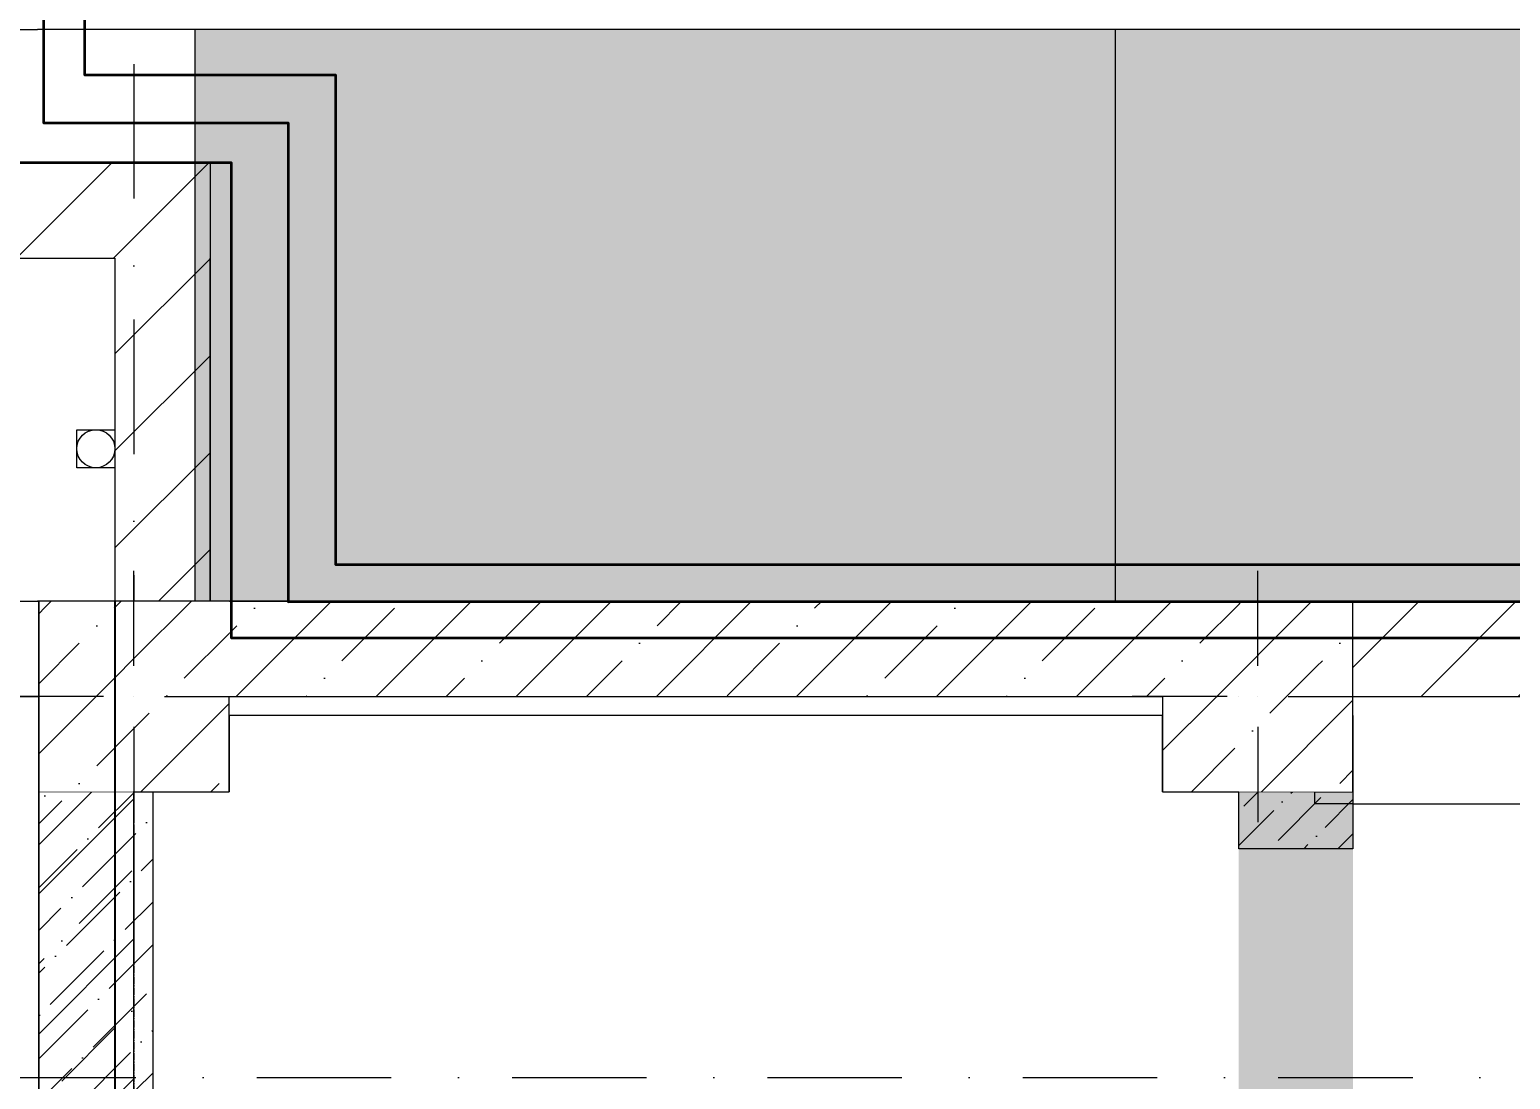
# Model space of a CAD drawing. Header units: millimetres. Extents: x 1499747 to 4230374, y -28481 to 441852.
# Drawn here: x 4014167 to 4018054, y 316107 to 318862 of the extents above; entities that cross this region are included whole.
import ezdxf
from ezdxf import colors
from ezdxf.entities.mleader import LeaderData, LeaderLine
from ezdxf.math import Vec2, Vec3
from ezdxf.xclip import XClip

# ---------------------------------------------------------------- set-up
doc = ezdxf.new("R2010")
doc.units = ezdxf.units.MM
doc.header["$MEASUREMENT"] = 0
doc.header["$XCLIPFRAME"] = 0
doc.set_wipeout_variables(frame=1)
for name, pattern in [('CENTER2', [28.575, 19.05, -3.175, 3.175, -3.175]), ('Dot & Dashed', [670.277762, 352.777767, -176.388884, 0, -141.111112]), ('Wipeout_Contour', [1000, 0, -1000]), ('Штрихпунктирная', [670.277762, 352.777767, -176.388884, 0, -141.111112])]:
    doc.linetypes.add(name, pattern=pattern)
for name, color, linetype in [('0_ANNOT_Dimensions', 7, 'Continuous'), ('13 этаж_25_Конструктив - Колонны', 7, 'Continuous'), ('Чертеж и Рисунок', 7, 'Continuous')]:
    doc.layers.add(name, color=color, linetype=linetype)
for name, color, linetype, lineweight in [('13 этаж_25_АР 06.03 custom_70_12 этаж_13_Интерьер - Мебель_Ном._пера__8_Ном._пера__8', 8, 'Continuous', 18), ('13 этаж_25_АР 06.03 custom_70__заливка_Ном._пера__8_Ном._пера__8', 8, 'Continuous', 18), ('13 этаж_25_АР 06.03 custom_70__Оси_Ном._пера__8_Ном._пера__8', 8, 'Continuous', 18), ('13 этаж_25_АР 06.03 custom_70_парапет 2_Ном._пера__8_Ном._пера__8', 8, 'Continuous', 18), ('13 этаж_25_АР 06.03 custom_70_Подложк_Ном._пера__1_Ном._пера__1', 1, 'Continuous', 18), ('13 этаж_25_АР 06.03 custom_70_Подложк_Ном._пера__8_Ном._пера__8', 8, 'Continuous', 18), ('13 этаж_25_АР 06.03 custom_70_Подложка_Ном._пера__8_Ном._пера__8', 8, 'Continuous', 18), ('13 этаж_25_Двери Archicad_Ном._пера__19_Ном._пера__255', 255, 'Continuous', 18), ('13 этаж_25_Двери Archicad_Ном._пера__23_Ном._пера__30', 30, 'Continuous', 18), ('13 этаж_25_Двери Archicad_Ном._пера__3_Ном._пера__30', 30, 'Continuous', 18), ('13 этаж_25_Двери Archicad_Ном._пера__47_Ном._пера__7', 7, 'Continuous', 18), ('13 этаж_25_Конструктив - Колонны_Ном._пера__170_Ном._пера__52', 52, 'Continuous', 18), ('13 этаж_25_Конструктив - Колонны_Ном._пера__1_Ном._пера__7', 7, 'Continuous', 18), ('13 этаж_25_Конструктив - Колонны_Ном._пера__20_Ном._пера__1', 1, 'Continuous', 18), ('13 этаж_25_Конструктив - Колонны_Ном._пера__7', 7, 'Continuous', 18), ('13 этаж_25_Конструктив - Перекрытия_Ном._пера__1_Ном._пера__7', 7, 'Continuous', 18), ('13 этаж_25_Конструктив - Стены Ненесущие Газоблок_Ном._пера__169_Ном._пера__83', 83, 'Continuous', 18), ('13 этаж_25_Конструктив - Стены Ненесущие Газоблок_Ном._пера__47_Ном._пера__7', 7, 'Continuous', 18), ('13 этаж_25_Конструктив - Стены Несущие_Ном._пера__170_Ном._пера__52', 52, 'Continuous', 18), ('13 этаж_25_Конструктив - Стены Несущие_Ном._пера__19_Ном._пера__255', 255, 'Continuous', 18), ('13 этаж_25_Конструктив - Стены Несущие_Ном._пера__47_Ном._пера__7', 7, 'Continuous', 18), ('13 этаж_25_Парапет_Ном._пера__102_Ном._пера__9', 9, 'Continuous', 18), ('13 этаж_25_Парапет_Ном._пера__1_Ном._пера__7', 7, 'Continuous', 18), ('13 этаж_25_Парапет_Ном._пера__20_Ном._пера__1', 1, 'Continuous', 18), ('13 этаж_25_Парапет_Ном._пера__41_Ном._пера__7', 7, 'Continuous', 18), ('13 этаж_25_Элемент Модели - Оси_Ном._пера__2_Ном._пера__8', 8, 'Continuous', 18), ('Кабель 2х6 mm', 150, 'Continuous', 30), ('ТП', 250, 'Continuous', 30)]:
    doc.layers.add(name, color=color, linetype=linetype, lineweight=lineweight)
doc.styles.add('ISOCPEUR_4', font='isocpeur.ttf', dxfattribs={"width": 0.85, "height": 250})
doc.dimstyles.get("Standard").update_dxf_attribs({"dimtxt": 0.18, "dimasz": 0.18, "dimexe": 0.18, "dimexo": 0.0625, "dimgap": 0.09, "dimtad": 0, "dimtih": 1, "dimtoh": 1, "dimdec": 4, "dimzin": 0, "dimdsep": 46, "dimtxsty": 'Standard', "dimcen": 0.09, "dimadec": 0, "dimazin": 0, "dimtfac": 1, "dimtdec": 4, "dimtofl": 0, "dimtmove": 0, "dimatfit": 3, "dimfxl": 1, "dimtolj": 1, "dimtzin": 0, "dimarcsym": 0})
pattern_1 = [(45, (806123.22, 141848.06), (42.09495, 154.348152), [198.4375, -39.6875, 0, -39.6875])]
pattern_2 = [(45, (-458140.43, 55324.83), (42.0949506, 154.348152), [198.4375, -39.6875, 0, -39.6875])]
pattern_3 = [(45, (-455190.43, 55324.83), (42.0949506, 154.348152), [198.4375, -39.6875, 0, -39.6875])]
pattern_4 = [(45, (1162404.69, 34264.05), (-127.2792, 127.2792), [])]
pattern_5 = [(45, (1162404.7, 34264.05), (-183.8478, 183.8478), []), (45, (1162312.77, 34355.97), (-183.8478, 183.8478), [195, -65, 0, -65])]

# ---------------------------------------------------------------- blocks, each defined once
blk = doc.blocks.new('Чертеж_4_25', base_point=(1186000, 29700))
at = {"layer": '13 этаж_25_АР 06.03 custom_70__заливка_Ном._пера__8_Ном._пера__8', "linetype": 'Continuous', "true_color": 0xc7c8ca}
h = blk.add_hatch(dxfattribs=at)
h.set_pattern_fill('ANSI36_0046_0019', color=9, style=0, pattern_type=2)
h.set_pattern_definition(pattern_2)
h.paths.add_polyline_path([(1181154.7, 46214.1), (1180954.7, 46214.1), (1180954.7, 45964.1), (1181154.7, 45964.1)])
h = blk.add_hatch(dxfattribs=at)
h.set_pattern_fill('ANSI36_0046_0019', color=9, style=0, pattern_type=2)
h.set_pattern_definition(pattern_2)
h.paths.add_polyline_path([(1181154.7, 45964.1), (1180954.7, 45964.1), (1180954.7, 45714.1), (1181204.7, 45714.1), (1181204.7, 45914.1), (1181154.7, 45914.1)])
h = blk.add_hatch(dxfattribs=at)
h.set_pattern_fill('ANSI36_0046_0019', color=9, style=0, pattern_type=2)
h.set_pattern_definition(pattern_2)
h.paths.add_polyline_path([(1181204.7, 45714.1), (1181454.7, 45714.1), (1181454.7, 45914.1), (1181204.7, 45914.1)])
at = {"layer": '13 этаж_25_АР 06.03 custom_70_Подложка_Ном._пера__8_Ном._пера__8', "linetype": 'Continuous', "true_color": 0xc7c8ca}
h = blk.add_hatch(dxfattribs=at)
h.set_pattern_fill('ANSI36_0046_0019', color=9, style=0, pattern_type=2)
h.set_pattern_definition(pattern_1)
h.paths.add_polyline_path([(1181154.7, 46214.1), (1180954.7, 46214.1), (1180954.7, 45714.1), (1181204.7, 45714.1), (1181204.7, 45914.1), (1181154.7, 45914.1)])
h = blk.add_hatch(dxfattribs=at)
h.set_pattern_fill('ANSI36_0046_0019', color=9, style=0, pattern_type=2)
h.set_pattern_definition(pattern_1)
h.paths.add_polyline_path([(1181204.7, 45714.1), (1181454.7, 45714.1), (1181454.7, 45914.1), (1181204.7, 45914.1)])
h = blk.add_hatch(dxfattribs=at)
h.set_pattern_fill('ANSI36_0046_0019', color=9, style=0, pattern_type=2)
h.set_pattern_definition(pattern_1)
h.paths.add_polyline_path([(1183904.7, 45714.1), (1184404.7, 45714.1), (1184404.7, 45914.1), (1183904.7, 45914.1)])
h = blk.add_hatch(dxfattribs=at)
h.set_pattern_fill('ANSI36_0046_0019', color=9, style=0, pattern_type=2)
h.set_pattern_definition(pattern_3)
h.paths.add_polyline_path([(1183904.7, 45714.1), (1184154.7, 45714.1), (1184154.7, 45914.1), (1183904.7, 45914.1)])
h = blk.add_hatch(dxfattribs=at)
h.set_pattern_fill('ANSI36_0046_0019', color=9, style=0, pattern_type=2)
h.set_pattern_definition(pattern_3)
h.paths.add_polyline_path([(1184154.7, 45714.1), (1184404.7, 45714.1), (1184404.7, 45914.1), (1184154.7, 45914.1)])
h = blk.add_hatch(dxfattribs=at)
h.set_pattern_fill('ANSI36_0046_0019', color=9, style=0, pattern_type=2)
h.set_pattern_definition(pattern_1)
h.paths.add_polyline_path([(1181254.7, 45714.1), (1180954.7, 45714.1), (1180954.7, 40714.1), (1181254.7, 40714.1)])
h = blk.add_hatch(dxfattribs=at)
h.set_pattern_fill('ANSI36_0046_0019', color=9, style=0, pattern_type=2)
h.set_pattern_definition([(45, (1023281.01, -133771.585), (33.67596, 123.478522), [158.75, -31.75, 0, -31.75])])
h.paths.add_polyline_path([(1184404.7, 45714.1), (1184104.7, 45714.1), (1184104.7, 45564.1), (1184404.7, 45564.1)])
at = {"layer": '13 этаж_25_Двери Archicad_Ном._пера__19_Ном._пера__255', "linetype": 'Continuous', "true_color": 0xc7c8ca}
blk.add_hatch(color=9, dxfattribs=at).paths.add_polyline_path([(1184404.7, 45714.1), (1184304.7, 45714.1), (1184304.7, 45682.1), (1184404.7, 45682.1)])
at = {"layer": '13 этаж_25_Конструктив - Стены Ненесущие Газоблок_Ном._пера__169_Ном._пера__83', "linetype": 'Continuous', "true_color": 0xc7c8ca}
h = blk.add_hatch(dxfattribs=at)
h.set_pattern_fill('БЛОКИ_БЕТОННЫЕ_ЭФФЕКТИВН_72', color=9, style=0, pattern_type=2)
h.set_pattern_definition(pattern_4)
h.paths.add_polyline_path([(1181154.7, 47364.1), (1169819.7, 47364.1), (1169819.7, 47114.1), (1181154.7, 47114.1)])
h = blk.add_hatch(dxfattribs=at)
h.set_pattern_fill('БЛОКИ_БЕТОННЫЕ_ЭФФЕКТИВН_72', color=9, style=0, pattern_type=2)
h.set_pattern_definition(pattern_4)
h.paths.add_polyline_path([(1181154.7, 47114.1), (1181404.7, 47114.1), (1181404.7, 47364.1)])
h = blk.add_hatch(dxfattribs=at)
h.set_pattern_fill('БЛОКИ_БЕТОННЫЕ_ЭФФЕКТИВН_72', color=9, style=0, pattern_type=2)
h.set_pattern_definition(pattern_4)
h.paths.add_polyline_path([(1181154.7, 47364.1), (1181154.7, 47114.1), (1181404.7, 47364.1)])
h = blk.add_hatch(dxfattribs=at)
h.set_pattern_fill('БЛОКИ_БЕТОННЫЕ_ЭФФЕКТИВН_72', color=9, style=0, pattern_type=2)
h.set_pattern_definition(pattern_4)
h.paths.add_polyline_path([(1181154.7, 47114.1), (1181154.7, 46214.1), (1181404.7, 46214.1), (1181404.7, 47114.1)])
h = blk.add_hatch(dxfattribs=at)
h.set_pattern_fill('БЛОКИ_БЕТОННЫЕ_ЭФФЕКТИВН_72', color=9, style=0, pattern_type=2)
h.set_pattern_definition(pattern_4)
h.paths.add_polyline_path([(1199454.5, 46214.1), (1184404.7, 46214.1), (1184404.7, 45964.1), (1199454.5, 45964.1)])
at = {"layer": '13 этаж_25_Конструктив - Стены Несущие_Ном._пера__170_Ном._пера__52', "linetype": 'Continuous', "true_color": 0xc7c8ca}
h = blk.add_hatch(dxfattribs=at)
h.set_pattern_fill('ЖЕЛЕЗОБЕТОН_0019', color=9, style=0, pattern_type=2)
h.set_pattern_definition(pattern_5)
h.paths.add_polyline_path([(1183904.7, 46214.1), (1181454.7, 46214.1), (1181454.7, 45964.1), (1183904.7, 45964.1)])
h = blk.add_hatch(dxfattribs=at)
h.set_pattern_fill('ЖЕЛЕЗОБЕТОН_0019', color=9, style=0, pattern_type=2)
h.set_pattern_definition(pattern_5)
h.paths.add_polyline_path([(1180954.7, 40714.1), (1181204.7, 40714.1), (1181204.7, 45714.1), (1180954.7, 45714.1)])
at = {"layer": '13 этаж_25_Конструктив - Стены Несущие_Ном._пера__19_Ном._пера__255', "linetype": 'Continuous', "true_color": 0xc7c8ca}
blk.add_hatch(color=9, dxfattribs=at).paths.add_polyline_path([(1184404.7, 45714.1), (1184104.7, 45714.1), (1184104.7, 44564.1), (1184404.7, 44564.1)])
at = {"layer": '13 этаж_25_Парапет_Ном._пера__102_Ном._пера__9', "linetype": 'Continuous', "true_color": 0xc7c8ca}
blk.add_hatch(color=9, dxfattribs=at).paths.add_polyline_path([(1181364.6, 46214.1), (1185903.5, 46214.1), (1185903.5, 47714.1), (1181364.6, 47714.1)])
at = {"layer": '13 этаж_25_Парапет_Ном._пера__1_Ном._пера__7', "linetype": 'Continuous', "true_color": 0xc7c8ca}
blk.add_hatch(color=9, dxfattribs=at).paths.add_polyline_path([(1183781.7, 47714.1), (1181364.6, 47714.1), (1181364.6, 46214.1), (1183781.7, 46214.1)])
at = {"layer": '13 этаж_25_АР 06.03 custom_70_12 этаж_13_Интерьер - Мебель_Ном._пера__8_Ном._пера__8', "color": 9, "linetype": 'Continuous', "true_color": 0xc7c8ca}
for p, q in [((1183319.7, 45914.1), (1181454.7, 45914.1)), ((1183904.7, 45914.1), (1183319.7, 45914.1))]:
    blk.add_line(p, q, dxfattribs=at)
at = {"layer": '13 этаж_25_АР 06.03 custom_70_12 этаж_13_Интерьер - Мебель_Ном._пера__8_Ном._пера__8', "color": 9, "linetype": 'Continuous', "true_color": 0xc7c8ca, "flags": 128}
for points in [[(1181454.7, 45914.1), (1181454.7, 45714.1), (1180954.7, 45714.1), (1180954.7, 46214.1), (1181154.7, 46214.1)], [(1180954.7, 40214.1), (1180954.7, 46214.1)], [(1181254.7, 40714.1), (1181254.7, 45714.1)]]:
    blk.add_lwpolyline(points, dxfattribs=at)
at = {"layer": '13 этаж_25_АР 06.03 custom_70__Оси_Ном._пера__8_Ном._пера__8', "color": 9, "linetype": 'CENTER2', "true_color": 0xc7c8ca}
for p, q in [((1181154.7, 45964.1), (1169819.7, 45964.1)), ((1181204.7, 45914.1), (1181204.7, 32314.1))]:
    blk.add_line(p, q, dxfattribs=at)
at = {"layer": '13 этаж_25_АР 06.03 custom_70_парапет 2_Ном._пера__8_Ном._пера__8', "color": 9, "linetype": 'Continuous', "true_color": 0xc7c8ca, "flags": 128}
blk.add_lwpolyline([(1199704.5, 30164.1), (1181204.7, 30164.1), (1181204.7, 32314.1), (1169819.7, 32314.1), (1169819.7, 47114.1), (1181154.7, 47114.1), (1181154.7, 46214.1)], dxfattribs=at)
at = {"layer": '13 этаж_25_АР 06.03 custom_70_Подложк_Ном._пера__1_Ном._пера__1', "color": 9, "linetype": 'Continuous', "true_color": 0xc7c8ca}
blk.add_circle((1181104.7, 46614.1), 50, dxfattribs=at)
at = {"layer": '13 этаж_25_АР 06.03 custom_70_Подложк_Ном._пера__8_Ном._пера__8', "color": 9, "linetype": 'Continuous', "true_color": 0xc7c8ca, "flags": 128}
for points in [[(1181154.7, 46564.1), (1181054.7, 46564.1), (1181054.7, 46664.1), (1181154.7, 46664.1)], [(1181154.7, 46664.1), (1181154.7, 46564.1)]]:
    blk.add_lwpolyline(points, dxfattribs=at)
at = {"layer": '13 этаж_25_АР 06.03 custom_70_Подложка_Ном._пера__8_Ном._пера__8', "color": 9, "linetype": 'Continuous', "true_color": 0xc7c8ca, "flags": 128}
for points in [[(1184404.7, 45914.1), (1184404.7, 45714.1), (1183904.7, 45714.1), (1183904.7, 45914.1)], [(1184404.7, 45714.1), (1184404.7, 45564.1), (1184104.7, 45564.1), (1184104.7, 45714.1)]]:
    blk.add_lwpolyline(points, dxfattribs=at)
at = {"layer": '13 этаж_25_Двери Archicad_Ном._пера__23_Ном._пера__30', "color": 9, "linetype": 'Continuous', "true_color": 0xc7c8ca}
for p, q in [((1184304.7, 45682.1), (1184304.7, 45714.1)), ((1184304.7, 45714.1), (1184404.7, 45714.1)), ((1184404.7, 45714.1), (1184404.7, 45682.1)), ((1184404.7, 45682.1), (1184304.7, 45682.1))]:
    blk.add_line(p, q, dxfattribs=at)
at = {"layer": '13 этаж_25_Двери Archicad_Ном._пера__3_Ном._пера__30', "color": 9, "linetype": 'Continuous', "true_color": 0xc7c8ca}
blk.add_line((1184404.7, 45682.1), (1185490.7, 45682.1), dxfattribs=at)
blk.add_arc((1184404.7, 45682.1), 1086, 270, 360, dxfattribs=at)
at = {"layer": '13 этаж_25_Двери Archicad_Ном._пера__47_Ном._пера__7', "color": 9, "linetype": 'Continuous', "true_color": 0xc7c8ca}
for p, q in [((1184304.7, 45714.1), (1184104.7, 45714.1)), ((1184404.7, 45714.1), (1184304.7, 45714.1)), ((1184404.7, 45714.1), (1184304.7, 45714.1))]:
    blk.add_line(p, q, dxfattribs=at)
at = {"layer": '13 этаж_25_Конструктив - Перекрытия_Ном._пера__1_Ном._пера__7', "linetype": 'Continuous', "flags": 128}
blk.add_lwpolyline([(1169569.7, 32064.1), (1169569.7, 47364.1), (1181404.7, 47364.1), (1181404.7, 46214.1), (1199704.5, 46214.1), (1199704.5, 29914), (1190354.6, 29914), (1180954.5, 29914), (1180954.5, 32064.1)], close=True, dxfattribs=at)
at = {"layer": '13 этаж_25_Конструктив - Стены Ненесущие Газоблок_Ном._пера__47_Ном._пера__7', "color": 9, "linetype": 'Continuous', "true_color": 0xc7c8ca, "flags": 128}
for points in [[(1181404.7, 47364.1), (1169819.7, 47364.1)], [(1181404.7, 47364.1), (1181404.7, 47114.1)], [(1169819.7, 47114.1), (1181154.7, 47114.1)], [(1181154.7, 47114.1), (1181154.7, 46214.1)], [(1181404.7, 46214.1), (1181404.7, 47114.1)], [(1199704.5, 46214.1), (1184404.7, 46214.1)], [(1184404.7, 45964.1), (1199454.5, 45964.1)]]:
    blk.add_lwpolyline(points, dxfattribs=at)
at = {"layer": '13 этаж_25_Конструктив - Стены Несущие_Ном._пера__47_Ном._пера__7', "color": 9, "linetype": 'Continuous', "true_color": 0xc7c8ca}
for p, q in [((1184304.7, 45714.1), (1184104.7, 45714.1)), ((1184404.7, 45714.1), (1184304.7, 45714.1))]:
    blk.add_line(p, q, dxfattribs=at)
at = {"layer": '13 этаж_25_Конструктив - Стены Несущие_Ном._пера__47_Ном._пера__7', "color": 9, "linetype": 'Continuous', "true_color": 0xc7c8ca, "flags": 128}
for points in [[(1183904.7, 46214.1), (1181454.7, 46214.1)], [(1181454.7, 45964.1), (1183904.7, 45964.1)], [(1180954.7, 45714.1), (1180954.7, 40714.1)], [(1181204.7, 40714.1), (1181204.7, 45714.1)]]:
    blk.add_lwpolyline(points, dxfattribs=at)
at = {"layer": '13 этаж_25_Парапет_Ном._пера__20_Ном._пера__1', "color": 9, "linetype": 'Continuous', "true_color": 0xc7c8ca}
for p, q in [((1171929.7, 47714.1), (1180951.9, 47714.1)), ((1181364.6, 47714.1), (1180951.9, 47714.1)), ((1185903.5, 47714.1), (1181364.6, 47714.1)), ((1171929.7, 46214.1), (1180951.9, 46214.1)), ((1181364.6, 46214.1), (1180951.9, 46214.1)), ((1185903.5, 46214.1), (1181364.6, 46214.1))]:
    blk.add_line(p, q, dxfattribs=at)
at = {"layer": '13 этаж_25_Парапет_Ном._пера__20_Ном._пера__1', "color": 9, "linetype": 'Dot & Dashed', "true_color": 0xc7c8ca}
for p, q in [((1171929.7, 46214.1), (1180951.9, 46214.1)), ((1180951.9, 46214.1), (1185904.7, 46214.1))]:
    blk.add_line(p, q, dxfattribs=at)
at = {"layer": '13 этаж_25_Парапет_Ном._пера__41_Ном._пера__7', "color": 9, "linetype": 'Continuous', "true_color": 0xc7c8ca}
for p, q in [((1183781.7, 47714.1), (1181364.6, 47714.1)), ((1181364.6, 47714.1), (1181364.6, 46214.1)), ((1183781.7, 46214.1), (1183781.7, 47714.1)), ((1181364.6, 46214.1), (1183781.7, 46214.1))]:
    blk.add_line(p, q, dxfattribs=at)
at = {"layer": '13 этаж_25_Элемент Модели - Оси_Ном._пера__2_Ном._пера__8', "linetype": 'Штрихпунктирная'}
for p, q in [((1181204.7, 48964.1), (1181204.7, 14064.1)), ((1159404.7, 45964.1), (1216204.7, 45964.1)), ((1159404.7, 44964.1), (1216204.7, 44964.1))]:
    blk.add_line(p, q, dxfattribs=at)
at = {"color": 9, "linetype": 'Wipeout_Contour', "ltscale": 4728874.827575255, "true_color": 0xc7c8ca}
blk.add_wipeout([(1181204.7, 45964.1), (1181204.7, 45714.1), (1181454.7, 45714.1), (1181454.7, 45964.1)], dxfattribs=at).dxf.layer = '13 этаж_25_Конструктив - Колонны'
at = {"color": 9, "linetype": 'Wipeout_Contour', "ltscale": 4739566.799533877, "true_color": 0xc7c8ca}
blk.add_wipeout([(1184104.7, 45964.1), (1183904.7, 45964.1), (1183904.7, 45714.1), (1184104.7, 45714.1)], dxfattribs=at).dxf.layer = '13 этаж_25_Конструктив - Колонны'
at = {"layer": '13 этаж_25_Конструктив - Колонны_Ном._пера__170_Ном._пера__52', "linetype": 'Continuous', "true_color": 0xc7c8ca}
h = blk.add_hatch(dxfattribs=at)
h.set_pattern_fill('ЖЕЛЕЗОБЕТОН_0019', color=9, style=0, pattern_type=2)
h.set_pattern_definition(pattern_5)
h.paths.add_polyline_path([(1181204.7, 45964.1), (1181204.7, 45714.1), (1181454.7, 45714.1), (1181454.7, 45964.1)])
h = blk.add_hatch(dxfattribs=at)
h.set_pattern_fill('ЖЕЛЕЗОБЕТОН_0019', color=9, style=0, pattern_type=2)
h.set_pattern_definition(pattern_5)
h.paths.add_polyline_path([(1184104.7, 45964.1), (1183904.7, 45964.1), (1183904.7, 45714.1), (1184104.7, 45714.1)])
at = {"layer": '13 этаж_25_Конструктив - Колонны_Ном._пера__7', "color": 9, "linetype": 'Wipeout_Contour', "true_color": 0xc7c8ca}
for p, q in [((1181204.7, 45964.1), (1181204.7, 45714.1)), ((1181454.7, 45964.1), (1181204.7, 45964.1)), ((1181454.7, 45714.1), (1181454.7, 45964.1)), ((1184104.7, 45964.1), (1183904.7, 45964.1)), ((1183904.7, 45964.1), (1183904.7, 45714.1)), ((1184104.7, 45714.1), (1184104.7, 45964.1)), ((1181204.7, 45714.1), (1181454.7, 45714.1)), ((1183904.7, 45714.1), (1184104.7, 45714.1))]:
    blk.add_line(p, q, dxfattribs=at)
at = {"color": 9, "linetype": 'Wipeout_Contour', "ltscale": 3545806.552055561, "true_color": 0xc7c8ca}
blk.add_wipeout([(1181204.7, 45964.1), (1180954.7, 46214.1), (1180954.7, 45964.1)], dxfattribs=at).dxf.layer = '13 этаж_25_Конструктив - Колонны'
at = {"color": 9, "linetype": 'Wipeout_Contour', "ltscale": 4740575.755180774, "true_color": 0xc7c8ca}
blk.add_wipeout([(1184104.7, 46214.1), (1184104.7, 45714.1), (1184404.7, 45714.1), (1184404.7, 45964.1)], dxfattribs=at).dxf.layer = '13 этаж_25_Конструктив - Колонны'
at = {"layer": '13 этаж_25_Конструктив - Колонны_Ном._пера__170_Ном._пера__52', "linetype": 'Continuous', "true_color": 0xc7c8ca}
h = blk.add_hatch(dxfattribs=at)
h.set_pattern_fill('ЖЕЛЕЗОБЕТОН_0019', color=9, style=0, pattern_type=2)
h.set_pattern_definition(pattern_5)
h.paths.add_polyline_path([(1181204.7, 45964.1), (1180954.7, 46214.1), (1180954.7, 45964.1)])
h = blk.add_hatch(dxfattribs=at)
h.set_pattern_fill('ЖЕЛЕЗОБЕТОН_0019', color=9, style=0, pattern_type=2)
h.set_pattern_definition(pattern_5)
h.paths.add_polyline_path([(1184104.7, 46214.1), (1184104.7, 45714.1), (1184404.7, 45714.1), (1184404.7, 45964.1)])
at = {"layer": '13 этаж_25_Конструктив - Колонны_Ном._пера__20_Ном._пера__1', "color": 9, "linetype": 'Continuous', "true_color": 0xc7c8ca}
blk.add_line((1184154.7, 45884.1), (1184154.7, 45634.1), dxfattribs=at)
at = {"layer": '13 этаж_25_Конструктив - Колонны_Ном._пера__7', "color": 9, "linetype": 'Wipeout_Contour', "true_color": 0xc7c8ca}
for p, q in [((1181204.7, 45964.1), (1180954.7, 46214.1)), ((1180954.7, 46214.1), (1180954.7, 45964.1)), ((1184104.7, 46214.1), (1184104.7, 45714.1)), ((1184404.7, 45964.1), (1184104.7, 46214.1)), ((1180954.7, 45964.1), (1181204.7, 45964.1)), ((1184404.7, 45714.1), (1184404.7, 45964.1)), ((1184104.7, 45714.1), (1184404.7, 45714.1))]:
    blk.add_line(p, q, dxfattribs=at)
at = {"color": 9, "linetype": 'Wipeout_Contour', "ltscale": 3555607.893855283, "true_color": 0xc7c8ca}
blk.add_wipeout([(1184104.7, 46214.1), (1184404.7, 45964.1), (1184404.7, 46214.1)], dxfattribs=at).dxf.layer = '13 этаж_25_Конструктив - Колонны'
at = {"color": 9, "linetype": 'Wipeout_Contour', "ltscale": 4727875.579677759, "true_color": 0xc7c8ca}
blk.add_wipeout([(1181204.7, 45964.1), (1180954.7, 45964.1), (1180954.7, 45714.1), (1181204.7, 45714.1)], dxfattribs=at).dxf.layer = '13 этаж_25_Конструктив - Колонны'
at = {"layer": '13 этаж_25_Конструктив - Колонны_Ном._пера__170_Ном._пера__52', "linetype": 'Continuous', "true_color": 0xc7c8ca}
h = blk.add_hatch(dxfattribs=at)
h.set_pattern_fill('ЖЕЛЕЗОБЕТОН_0019', color=9, style=0, pattern_type=2)
h.set_pattern_definition(pattern_5)
h.paths.add_polyline_path([(1184104.7, 46214.1), (1184404.7, 45964.1), (1184404.7, 46214.1)])
h = blk.add_hatch(dxfattribs=at)
h.set_pattern_fill('ЖЕЛЕЗОБЕТОН_0019', color=9, style=0, pattern_type=2)
h.set_pattern_definition(pattern_5)
h.paths.add_polyline_path([(1181204.7, 45964.1), (1180954.7, 45964.1), (1180954.7, 45714.1), (1181204.7, 45714.1)])
at = {"layer": '13 этаж_25_Конструктив - Колонны_Ном._пера__1_Ном._пера__7', "color": 9, "linetype": 'Continuous', "true_color": 0xc7c8ca, "flags": 128}
blk.add_lwpolyline([(1184404.7, 45714.1), (1184404.7, 45964.1)], dxfattribs=at)
at = {"layer": '13 этаж_25_Конструктив - Колонны_Ном._пера__20_Ном._пера__1', "color": 9, "linetype": 'Continuous', "true_color": 0xc7c8ca}
for p, q in [((1184154.7, 46044.1), (1184154.7, 46294.1)), ((1184154.7, 45964.1), (1184154.7, 45964.1)), ((1184234.7, 45964.1), (1184484.7, 45964.1)), ((1181204.7, 45884.1), (1181204.7, 45634.1))]:
    blk.add_line(p, q, dxfattribs=at)
at = {"layer": '13 этаж_25_Конструктив - Колонны_Ном._пера__7', "color": 9, "linetype": 'Wipeout_Contour', "true_color": 0xc7c8ca}
for p, q in [((1184104.7, 46214.1), (1184404.7, 45964.1)), ((1184404.7, 46214.1), (1184104.7, 46214.1)), ((1184404.7, 45964.1), (1184404.7, 46214.1)), ((1181204.7, 45964.1), (1180954.7, 45964.1)), ((1180954.7, 45964.1), (1180954.7, 45714.1)), ((1181204.7, 45714.1), (1181204.7, 45964.1)), ((1180954.7, 45714.1), (1181204.7, 45714.1))]:
    blk.add_line(p, q, dxfattribs=at)
at = {"color": 9, "linetype": 'Wipeout_Contour', "ltscale": 4728913.706988904, "true_color": 0xc7c8ca}
blk.add_wipeout([(1181204.7, 46214.1), (1181204.7, 45964.1), (1181454.7, 45964.1), (1181454.7, 46214.1)], dxfattribs=at).dxf.layer = '13 этаж_25_Конструктив - Колонны'
at = {"color": 9, "linetype": 'Wipeout_Contour', "ltscale": 4739605.591150066, "true_color": 0xc7c8ca}
blk.add_wipeout([(1183904.7, 46214.1), (1183904.7, 45964.1), (1184104.7, 45964.1), (1184104.7, 46214.1)], dxfattribs=at).dxf.layer = '13 этаж_25_Конструктив - Колонны'
at = {"layer": '13 этаж_25_Конструктив - Колонны_Ном._пера__170_Ном._пера__52', "linetype": 'Continuous', "true_color": 0xc7c8ca}
h = blk.add_hatch(dxfattribs=at)
h.set_pattern_fill('ЖЕЛЕЗОБЕТОН_0019', color=9, style=0, pattern_type=2)
h.set_pattern_definition(pattern_5)
h.paths.add_polyline_path([(1181204.7, 46214.1), (1181204.7, 45964.1), (1181454.7, 45964.1), (1181454.7, 46214.1)])
h = blk.add_hatch(dxfattribs=at)
h.set_pattern_fill('ЖЕЛЕЗОБЕТОН_0019', color=9, style=0, pattern_type=2)
h.set_pattern_definition(pattern_5)
h.paths.add_polyline_path([(1183904.7, 46214.1), (1183904.7, 45964.1), (1184104.7, 45964.1), (1184104.7, 46214.1)])
at = {"layer": '13 этаж_25_Конструктив - Колонны_Ном._пера__1_Ном._пера__7', "color": 9, "linetype": 'Continuous', "true_color": 0xc7c8ca, "flags": 128}
for points in [[(1184104.7, 46214.1), (1183904.7, 46214.1)], [(1184404.7, 45964.1), (1184404.7, 46214.1), (1184104.7, 46214.1)], [(1183904.7, 45964.1), (1183904.7, 45714.1), (1184104.7, 45714.1)]]:
    blk.add_lwpolyline(points, dxfattribs=at)
at = {"layer": '13 этаж_25_Конструктив - Колонны_Ном._пера__20_Ном._пера__1', "color": 9, "linetype": 'Continuous', "true_color": 0xc7c8ca}
for p, q in [((1181284.7, 45964.1), (1181534.7, 45964.1)), ((1184074.7, 45964.1), (1183824.7, 45964.1))]:
    blk.add_line(p, q, dxfattribs=at)
at = {"layer": '13 этаж_25_Конструктив - Колонны_Ном._пера__7', "color": 9, "linetype": 'Wipeout_Contour', "true_color": 0xc7c8ca}
for p, q in [((1181204.7, 46214.1), (1181204.7, 45964.1)), ((1181454.7, 46214.1), (1181204.7, 46214.1)), ((1181454.7, 45964.1), (1181454.7, 46214.1)), ((1183904.7, 46214.1), (1183904.7, 45964.1)), ((1184104.7, 46214.1), (1183904.7, 46214.1)), ((1184104.7, 45964.1), (1184104.7, 46214.1)), ((1181204.7, 45964.1), (1181454.7, 45964.1)), ((1183904.7, 45964.1), (1184104.7, 45964.1))]:
    blk.add_line(p, q, dxfattribs=at)
at = {"color": 9, "linetype": 'Wipeout_Contour', "ltscale": 3546065.149907652, "true_color": 0xc7c8ca}
blk.add_wipeout([(1181204.7, 46214.1), (1180954.7, 46214.1), (1181204.7, 45964.1)], dxfattribs=at).dxf.layer = '13 этаж_25_Конструктив - Колонны'
at = {"layer": '13 этаж_25_Конструктив - Колонны_Ном._пера__170_Ном._пера__52', "linetype": 'Continuous', "true_color": 0xc7c8ca}
h = blk.add_hatch(dxfattribs=at)
h.set_pattern_fill('ЖЕЛЕЗОБЕТОН_0019', color=9, style=0, pattern_type=2)
h.set_pattern_definition(pattern_5)
h.paths.add_polyline_path([(1181204.7, 46214.1), (1180954.7, 46214.1), (1181204.7, 45964.1)])
at = {"layer": '13 этаж_25_Конструктив - Колонны_Ном._пера__1_Ном._пера__7', "color": 9, "linetype": 'Continuous', "true_color": 0xc7c8ca, "flags": 128}
for points in [[(1180954.7, 46214.1), (1180954.7, 45964.1)], [(1181204.7, 46214.1), (1180954.7, 46214.1)], [(1181454.7, 46214.1), (1181204.7, 46214.1)], [(1180954.7, 45964.1), (1180954.7, 45714.1)], [(1181204.7, 45714.1), (1181454.7, 45714.1), (1181454.7, 45964.1)]]:
    blk.add_lwpolyline(points, dxfattribs=at)
at = {"layer": '13 этаж_25_Конструктив - Колонны_Ном._пера__20_Ном._пера__1', "color": 9, "linetype": 'Continuous', "true_color": 0xc7c8ca}
for p, q in [((1181204.7, 46044.1), (1181204.7, 46294.1)), ((1181124.7, 45964.1), (1180874.7, 45964.1)), ((1181204.7, 45964.1), (1181204.7, 45964.1))]:
    blk.add_line(p, q, dxfattribs=at)
at = {"layer": '13 этаж_25_Конструктив - Колонны_Ном._пера__7', "color": 9, "linetype": 'Wipeout_Contour', "true_color": 0xc7c8ca}
for p, q in [((1181204.7, 46214.1), (1180954.7, 46214.1)), ((1180954.7, 46214.1), (1181204.7, 45964.1)), ((1181204.7, 45964.1), (1181204.7, 46214.1))]:
    blk.add_line(p, q, dxfattribs=at)
blk = doc.blocks.new('_Oblique')
at = {"color": 0, "linetype": 'ByBlock', "lineweight": -2}
blk.add_line((-0.5, -0.5), (0.5, 0.5), dxfattribs=at)
blk = doc.blocks.new('*D877')
at = {"layer": '0_ANNOT_Dimensions', "color": 0, "lineweight": -2, "transparency": 16777216}
for p, q in [((4007341.2, 318861.9), (4007341.2, 315417.4)), ((4014391.2, 317361.9), (4014391.2, 315417.4)), ((4007341.2, 315417.5), (4010449.4, 315417.5)), ((4014391.2, 315417.5), (4011282.9, 315417.5))]:
    blk.add_line(p, q, dxfattribs=at)
at = {"layer": 'Defpoints', "color": 0, "lineweight": 30, "transparency": 16777216}
for p in [(4007341.2, 318862), (4014391.2, 317362), (4007341.2, 315417.5)]:
    blk.add_point(p, dxfattribs=at)
at = {"layer": '0_ANNOT_Dimensions', "color": 0, "lineweight": -2, "transparency": 16777216, "xscale": 150, "yscale": 150, "zscale": 150, "rotation": 180}
blk.add_blockref('_Oblique', (4007341.2, 315417.5), dxfattribs=at)
at = {"layer": '0_ANNOT_Dimensions', "color": 0, "lineweight": -2, "transparency": 16777216, "xscale": 150, "yscale": 150, "zscale": 150}
blk.add_blockref('_Oblique', (4014391.2, 315417.5), dxfattribs=at)
at = {"layer": '0_ANNOT_Dimensions', "color": 0, "lineweight": 25, "transparency": 16777216, "insert": (4010866.2, 315417.5), "char_height": 250, "attachment_point": 5}
blk.add_mtext('\\A1;7050', dxfattribs=at)

msp = doc.modelspace()

# ---------------------------------------------------------------- block references
at = {"layer": 'Чертеж и Рисунок', "linetype": 'Continuous'}
ref = msp.add_blockref('Чертеж_4_25', (4019236.496, 300847.94317), dxfattribs=at)
XClip(ref).set_block_clipping_path([(1144000, 0), (1228000, 59400.0000000006)])

# ---------------------------------------------------------------- next in the draw order: linework, layer by layer
at = {"layer": 'Кабель 2х6 mm', "lineweight": 35}
for points in [[(4014203.40767, 319257.39474), (4014203.40767, 318617.67534), (4014845.84569, 318617.67534), (4014845.84569, 317360.58429), (4029240.56282, 317363.46677), (4029240.56282, 316320.21852), (4029091.04271, 316320.21852)], [(4029091.04271, 316281.10515), (4029365.45733, 316281.10515), (4029361.67309, 317457.12537), (4014970.82727, 317457.12537), (4014970.82727, 318742.63416), (4014311.86993, 318742.63416), (4014311.86993, 319257.39474)], [(4029091.04271, 316346.63466), (4029136.2676, 316346.63466), (4029136.2676, 317264.72927), (4014697.33398, 317264.72927), (4014697.33398, 318512.02553), (4007458.66195, 318512.02553), (4007458.66195, 318860.66226)]]:
    msp.add_lwpolyline(points, dxfattribs=at)

# ---------------------------------------------------------------- next in the draw order: dimensions: what is measured, and where the dimension line sits
at = {"layer": '0_ANNOT_Dimensions', "lineweight": 25}
dim = msp.add_linear_dim(base=(4007341.18613, 315417.53155), p1=(4014391.18613, 317361.99394), p2=(4007341.18613, 318861.99394), dimstyle='Standard', override={"dimtxt": 250, "dimasz": 150, "dimdec": 0, "dimblk1": 'Oblique', "dimblk2": 'Oblique', "dimsah": 1}, dxfattribs=at)
dim.commit()
dim.dimension.update_dxf_attribs({"geometry": '*D877', "text_midpoint": (4010866.18613, 315417.53155)})

# ---------------------------------------------------------------- next in the draw order: leaders
at = {"layer": 'ТП', "lineweight": 30}
ml = msp.add_multileader_mtext('Standard', dxfattribs=at)
ml.set_content('(Ввод питания и UTP )', color=256, style='ISOCPEUR_4')
ml.set_leader_properties()
ml.build(insert=Vec2(0, 0))
ml.multileader.update_dxf_attribs({"text_right_attachment_type": 6, "dogleg_length": 0.00000000013, "arrow_head_size": 0.18})
ctx = ml.context
ctx.base_point, ctx.char_height, ctx.arrow_head_size, ctx.landing_gap_size, ctx.plane_origin = Vec3(4008630.4001, 322585.40911), 500, 0.18, 0.09, Vec3(4005505.37365, 328422.04456)
ctx.right_attachment, ctx.text_align_type = 6, 2
notes = []
notes.append((ctx, [(0, (1, 1, 0), (4008630.4001, 322585.40911), (1, 0), 0.00000000013, [(0, [(4007341.18613, 318861.99394)], 0, [])])]))
ctx.mtext.insert, ctx.mtext.alignment, ctx.mtext.flow_direction = Vec3(4014665.4901, 322860.40911), 3, 5
ml = msp.add_multileader_mtext('Standard', dxfattribs=at)
ml.set_content('Кабель 1.09', color=256, style='ISOCPEUR_4')
ml.set_leader_properties()
ml.build(insert=Vec2(0, 0))
ml.multileader.update_dxf_attribs({"text_right_attachment_type": 6, "dogleg_length": 0.36, "arrow_head_size": 0.18})
ctx = ml.context
ctx.base_point, ctx.char_height, ctx.arrow_head_size, ctx.landing_gap_size, ctx.plane_origin, ctx.plane_x_axis, ctx.plane_y_axis = Vec3(4014713.3309, 319932.00047), 500, 0.18, 0.09, Vec3(4028308.11848, 318570.01346), Vec3(0.9999997664, 0.0006834744), Vec3(-0.0006834744, 0.9999997664)
ctx.right_attachment = 6
notes.append((ctx, [(0, (1, 1, 0), (4014713.3309, 319932.00047), (0.9999997664, 0.0006834744), 0.00000000013, [(0, [(4014311.86993, 319257.39474)], 0, [])])]))
ctx.mtext.insert, ctx.mtext.text_direction, ctx.mtext.rotation, ctx.mtext.width, ctx.mtext.flow_direction = Vec3(4014713.25003, 320182.00047), Vec3(0.9999997664, 0.0006834744), 0.0006834744, 3333.2408404, 5
ml = msp.add_multileader_mtext('Standard', dxfattribs=at)
ml.set_content('Кабель 1.08', color=256, style='ISOCPEUR_4')
ml.set_leader_properties()
ml.build(insert=Vec2(0, 0))
ml.multileader.update_dxf_attribs({"text_right_attachment_type": 6, "dogleg_length": 0.36, "arrow_head_size": 0.18})
ctx = ml.context
ctx.base_point, ctx.char_height, ctx.arrow_head_size, ctx.landing_gap_size, ctx.plane_origin, ctx.plane_x_axis, ctx.plane_y_axis = Vec3(4010964.75226, 319914.84418), 500, 0.18, 0.09, Vec3(4024559.53985, 318329.63986), Vec3(0.9999997664, 0.0006834744), Vec3(-0.0006834744, 0.9999997664)
ctx.right_attachment, ctx.text_align_type = 6, 2
notes.append((ctx, [(1, (1, 1, 0), (4013940.17078, 319566.87772), (-0.9999997664, -0.0006834744), 0.00000000013, [(0, [(4014197.97471, 319257.39474)], 0, [])])]))
ctx.mtext.insert, ctx.mtext.text_direction, ctx.mtext.rotation, ctx.mtext.width, ctx.mtext.alignment, ctx.mtext.flow_direction = Vec3(4013939.6707, 320166.87752), Vec3(0.9999997664, 0.0006834744), 0.0006834744, 3333.2408404, 3, 5
for ctx, leaders in notes:
    for number, flags, end, landing, length, lines in leaders:
        leader = LeaderData()
        leader.index, (leader.has_last_leader_line, leader.has_dogleg_vector, leader.attachment_direction) = number, flags
        leader.last_leader_point, leader.dogleg_vector, leader.dogleg_length = Vec3(end), Vec3(landing), length
        for number, points, colour, breaks in lines:
            line = LeaderLine()
            line.index, line.vertices, line.color, line.breaks = number, Vec3.list(points), colors.encode_raw_color(colour), breaks
            leader.lines.append(line)
        ctx.leaders.append(leader)

doc.saveas('drawing.dxf')
